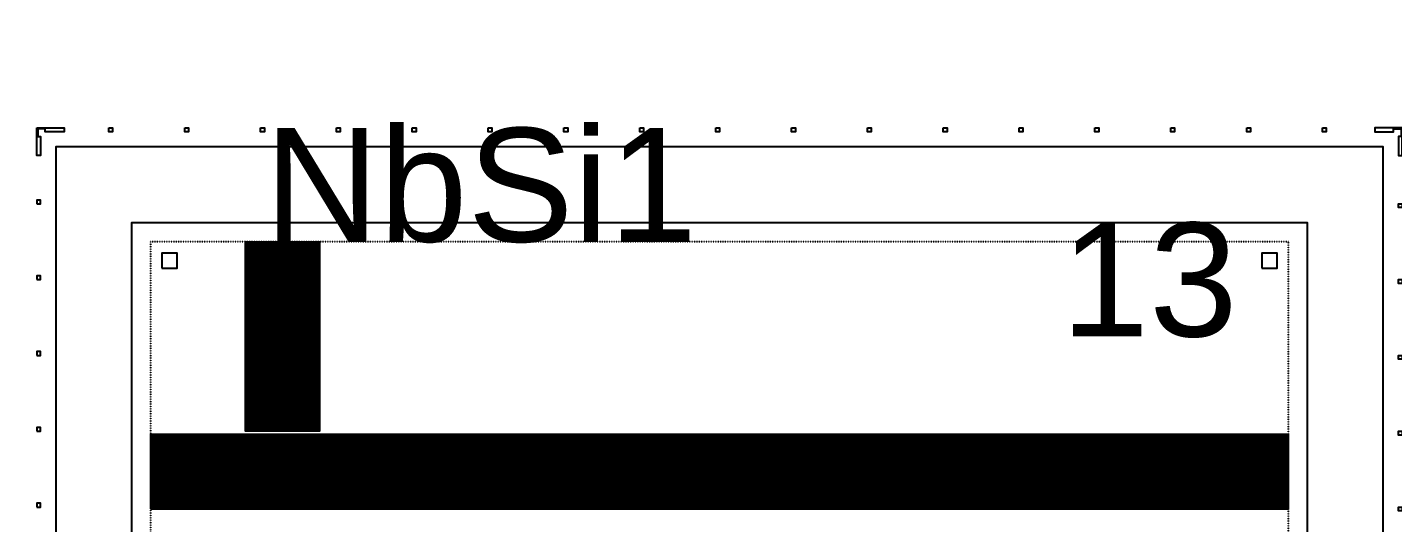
# Model space of a CAD drawing. Extents: x -50000 to 50000, y -50000 to 50000.
# Drawn here: x -36050 to -28850, y 26717 to 29331 of the extents above; entities that cross this region are included whole.
import ezdxf

# ---------------------------------------------------------------- set-up
doc = ezdxf.new("R2010")
doc.units = 0
doc.linetypes.add('DOT', pattern=[0.2, 0, -0.2])
doc.layers.get('0').update_dxf_attribs({"linetype": 'CONTINUOUS'})
for name, color, linetype in [('BASEMETAL', 4, 'CONTINUOUS'), ('DICEGRID', 3, 'CONTINUOUS'), ('FRAME', 8, 'CONTINUOUS'), ('MARKERS', 2, 'CONTINUOUS')]:
    doc.layers.add(name, color=color, linetype=linetype)
doc.styles.get("Standard").update_dxf_attribs({"font": 'arial.ttf'})

# ---------------------------------------------------------------- blocks, each defined once
blk = doc.blocks.new('DICINGBORDER')
for points in [[(0, 7200), (45, 7200), (45, 7195), (0, 7195)], [(45, 7200), (145, 7200), (145, 7180), (45, 7180)], [(380, 7200), (400, 7200), (400, 7180), (380, 7180)], [(780, 7200), (800, 7200), (800, 7180), (780, 7180)], [(1180, 7200), (1200, 7200), (1200, 7180), (1180, 7180)], [(1580, 7200), (1600, 7200), (1600, 7180), (1580, 7180)], [(1980, 7200), (2000, 7200), (2000, 7180), (1980, 7180)], [(2380, 7200), (2400, 7200), (2400, 7180), (2380, 7180)], [(2780, 7200), (2800, 7200), (2800, 7180), (2780, 7180)], [(3180, 7200), (3200, 7200), (3200, 7180), (3180, 7180)], [(3580, 7200), (3600, 7200), (3600, 7180), (3580, 7180)], [(3980, 7200), (4000, 7200), (4000, 7180), (3980, 7180)], [(4380, 7200), (4400, 7200), (4400, 7180), (4380, 7180)], [(4780, 7200), (4800, 7200), (4800, 7180), (4780, 7180)], [(5180, 7200), (5200, 7200), (5200, 7180), (5180, 7180)], [(5580, 7200), (5600, 7200), (5600, 7180), (5580, 7180)], [(5980, 7200), (6000, 7200), (6000, 7180), (5980, 7180)], [(6380, 7200), (6400, 7200), (6400, 7180), (6380, 7180)], [(6780, 7200), (6800, 7200), (6800, 7180), (6780, 7180)], [(7155, 7200), (7055, 7200), (7055, 7180), (7155, 7180)], [(7200, 7200), (7155, 7200), (7155, 7195), (7200, 7195)], [(0, 7195), (5, 7195), (5, 7155), (0, 7155)], [(0, 7155), (20, 7155), (20, 7055), (0, 7055)], [(7200, 7155), (7180, 7155), (7180, 7055), (7200, 7055)], [(7200, 7195), (7195, 7195), (7195, 7155), (7200, 7155)], [(0, 6800), (20, 6800), (20, 6820), (0, 6820)], [(7200, 6780), (7180, 6780), (7180, 6800), (7200, 6800)], [(0, 6400), (20, 6400), (20, 6420), (0, 6420)], [(7200, 6380), (7180, 6380), (7180, 6400), (7200, 6400)], [(0, 6000), (20, 6000), (20, 6020), (0, 6020)], [(7200, 5980), (7180, 5980), (7180, 6000), (7200, 6000)], [(0, 5600), (20, 5600), (20, 5620), (0, 5620)], [(7200, 5580), (7180, 5580), (7180, 5600), (7200, 5600)], [(0, 5200), (20, 5200), (20, 5220), (0, 5220)], [(7200, 5180), (7180, 5180), (7180, 5200), (7200, 5200)], [(0, 4800), (20, 4800), (20, 4820), (0, 4820)], [(7200, 4780), (7180, 4780), (7180, 4800), (7200, 4800)], [(0, 4400), (20, 4400), (20, 4420), (0, 4420)], [(7200, 4380), (7180, 4380), (7180, 4400), (7200, 4400)], [(0, 4000), (20, 4000), (20, 4020), (0, 4020)], [(7200, 3980), (7180, 3980), (7180, 4000), (7200, 4000)], [(0, 3600), (20, 3600), (20, 3620), (0, 3620)], [(7200, 3580), (7180, 3580), (7180, 3600), (7200, 3600)], [(0, 3200), (20, 3200), (20, 3220), (0, 3220)], [(7200, 3180), (7180, 3180), (7180, 3200), (7200, 3200)], [(0, 2800), (20, 2800), (20, 2820), (0, 2820)], [(7200, 2780), (7180, 2780), (7180, 2800), (7200, 2800)], [(0, 2400), (20, 2400), (20, 2420), (0, 2420)], [(7200, 2380), (7180, 2380), (7180, 2400), (7200, 2400)], [(0, 2000), (20, 2000), (20, 2020), (0, 2020)], [(7200, 1980), (7180, 1980), (7180, 2000), (7200, 2000)], [(0, 1600), (20, 1600), (20, 1620), (0, 1620)], [(7200, 1580), (7180, 1580), (7180, 1600), (7200, 1600)], [(0, 1200), (20, 1200), (20, 1220), (0, 1220)], [(7200, 1180), (7180, 1180), (7180, 1200), (7200, 1200)], [(0, 800), (20, 800), (20, 820), (0, 820)], [(7200, 780), (7180, 780), (7180, 800), (7200, 800)], [(0, 400), (20, 400), (20, 420), (0, 420)], [(7200, 380), (7180, 380), (7180, 400), (7200, 400)], [(0, 45), (20, 45), (20, 145), (0, 145)], [(7200, 45), (7180, 45), (7180, 145), (7200, 145)], [(0, 5), (5, 5), (5, 45), (0, 45)], [(0, 0), (45, 0), (45, 5), (0, 5)], [(45, 0), (145, 0), (145, 20), (45, 20)], [(400, 0), (420, 0), (420, 20), (400, 20)], [(800, 0), (820, 0), (820, 20), (800, 20)], [(1200, 0), (1220, 0), (1220, 20), (1200, 20)], [(1600, 0), (1620, 0), (1620, 20), (1600, 20)], [(2000, 0), (2020, 0), (2020, 20), (2000, 20)], [(2400, 0), (2420, 0), (2420, 20), (2400, 20)], [(2800, 0), (2820, 0), (2820, 20), (2800, 20)], [(3200, 0), (3220, 0), (3220, 20), (3200, 20)], [(3600, 0), (3620, 0), (3620, 20), (3600, 20)], [(4000, 0), (4020, 0), (4020, 20), (4000, 20)], [(4400, 0), (4420, 0), (4420, 20), (4400, 20)], [(4800, 0), (4820, 0), (4820, 20), (4800, 20)], [(5200, 0), (5220, 0), (5220, 20), (5200, 20)], [(5600, 0), (5620, 0), (5620, 20), (5600, 20)], [(6000, 0), (6020, 0), (6020, 20), (6000, 20)], [(6400, 0), (6420, 0), (6420, 20), (6400, 20)], [(6800, 0), (6820, 0), (6820, 20), (6800, 20)], [(7155, 0), (7055, 0), (7055, 20), (7155, 20)], [(7200, 0), (7155, 0), (7155, 5), (7200, 5)], [(7200, 5), (7195, 5), (7195, 45), (7200, 45)]]:
    blk.add_lwpolyline(points, close=True)
blk = doc.blocks.new('CHIP_JARRAY')
for points in [[(1000, 6500), (1002, 6500), (1002, 5500), (1000, 5500)], [(1003, 6500), (1005.4, 6500), (1005.4, 5500), (1003, 5500)], [(1006, 6500), (1008, 6500), (1008, 5500), (1006, 5500)], [(1009, 6500), (1013.3, 6500), (1013.3, 5500), (1009, 5500)], [(1014, 6500), (1016, 6500), (1016, 5500), (1014, 5500)], [(1017, 6500), (1019.4, 6500), (1019.4, 5500), (1017, 5500)], [(1020, 6500), (1022, 6500), (1022, 5500), (1020, 5500)], [(1023, 6500), (1027.3, 6500), (1027.3, 5500), (1023, 5500)], [(1028, 6500), (1030, 6500), (1030, 5500), (1028, 5500)], [(1031, 6500), (1033.4, 6500), (1033.4, 5500), (1031, 5500)], [(1034, 6500), (1036, 6500), (1036, 5500), (1034, 5500)], [(1037, 6500), (1041.3, 6500), (1041.3, 5500), (1037, 5500)], [(1042, 6500), (1044, 6500), (1044, 5500), (1042, 5500)], [(1045, 6500), (1047.4, 6500), (1047.4, 5500), (1045, 5500)], [(1048, 6500), (1050, 6500), (1050, 5500), (1048, 5500)], [(1051, 6500), (1055.3, 6500), (1055.3, 5500), (1051, 5500)], [(1056, 6500), (1058, 6500), (1058, 5500), (1056, 5500)], [(1059, 6500), (1061.4, 6500), (1061.4, 5500), (1059, 5500)], [(1062, 6500), (1064, 6500), (1064, 5500), (1062, 5500)], [(1065, 6500), (1069.3, 6500), (1069.3, 5500), (1065, 5500)], [(1070, 6500), (1072, 6500), (1072, 5500), (1070, 5500)], [(1073, 6500), (1075.4, 6500), (1075.4, 5500), (1073, 5500)], [(1076, 6500), (1078, 6500), (1078, 5500), (1076, 5500)], [(1079, 6500), (1083.3, 6500), (1083.3, 5500), (1079, 5500)], [(1084, 6500), (1086, 6500), (1086, 5500), (1084, 5500)], [(1087, 6500), (1089.4, 6500), (1089.4, 5500), (1087, 5500)], [(1090, 6500), (1092, 6500), (1092, 5500), (1090, 5500)], [(1093, 6500), (1097.3, 6500), (1097.3, 5500), (1093, 5500)], [(1098, 6500), (1100, 6500), (1100, 5500), (1098, 5500)], [(1101, 6500), (1103.4, 6500), (1103.4, 5500), (1101, 5500)], [(1104, 6500), (1106, 6500), (1106, 5500), (1104, 5500)], [(1107, 6500), (1111.3, 6500), (1111.3, 5500), (1107, 5500)], [(1112, 6500), (1114, 6500), (1114, 5500), (1112, 5500)], [(1115, 6500), (1117.4, 6500), (1117.4, 5500), (1115, 5500)], [(1118, 6500), (1120, 6500), (1120, 5500), (1118, 5500)], [(1121, 6500), (1125.3, 6500), (1125.3, 5500), (1121, 5500)], [(1126, 6500), (1128, 6500), (1128, 5500), (1126, 5500)], [(1129, 6500), (1131.4, 6500), (1131.4, 5500), (1129, 5500)], [(1132, 6500), (1134, 6500), (1134, 5500), (1132, 5500)], [(1135, 6500), (1139.3, 6500), (1139.3, 5500), (1135, 5500)], [(1140, 6500), (1142, 6500), (1142, 5500), (1140, 5500)], [(1143, 6500), (1145.4, 6500), (1145.4, 5500), (1143, 5500)], [(1146, 6500), (1148, 6500), (1148, 5500), (1146, 5500)], [(1149, 6500), (1153.3, 6500), (1153.3, 5500), (1149, 5500)], [(1154, 6500), (1156, 6500), (1156, 5500), (1154, 5500)], [(1157, 6500), (1159.4, 6500), (1159.4, 5500), (1157, 5500)], [(1160, 6500), (1162, 6500), (1162, 5500), (1160, 5500)], [(1163, 6500), (1167.3, 6500), (1167.3, 5500), (1163, 5500)], [(1168, 6500), (1170, 6500), (1170, 5500), (1168, 5500)], [(1171, 6500), (1173.4, 6500), (1173.4, 5500), (1171, 5500)], [(1174, 6500), (1176, 6500), (1176, 5500), (1174, 5500)], [(1177, 6500), (1181.3, 6500), (1181.3, 5500), (1177, 5500)], [(1182, 6500), (1184, 6500), (1184, 5500), (1182, 5500)], [(1185, 6500), (1187.4, 6500), (1187.4, 5500), (1185, 5500)], [(1188, 6500), (1190, 6500), (1190, 5500), (1188, 5500)], [(1191, 6500), (1195.3, 6500), (1195.3, 5500), (1191, 5500)], [(1196, 6500), (1198, 6500), (1198, 5500), (1196, 5500)], [(1199, 6500), (1201.4, 6500), (1201.4, 5500), (1199, 5500)], [(1202, 6500), (1204, 6500), (1204, 5500), (1202, 5500)], [(1205, 6500), (1209.3, 6500), (1209.3, 5500), (1205, 5500)], [(1210, 6500), (1212, 6500), (1212, 5500), (1210, 5500)], [(1213, 6500), (1215.4, 6500), (1215.4, 5500), (1213, 5500)], [(1216, 6500), (1218, 6500), (1218, 5500), (1216, 5500)], [(1219, 6500), (1223.3, 6500), (1223.3, 5500), (1219, 5500)], [(1224, 6500), (1226, 6500), (1226, 5500), (1224, 5500)], [(1227, 6500), (1229.4, 6500), (1229.4, 5500), (1227, 5500)], [(1230, 6500), (1232, 6500), (1232, 5500), (1230, 5500)], [(1233, 6500), (1237.3, 6500), (1237.3, 5500), (1233, 5500)], [(1238, 6500), (1240, 6500), (1240, 5500), (1238, 5500)], [(1241, 6500), (1243.4, 6500), (1243.4, 5500), (1241, 5500)], [(1244, 6500), (1246, 6500), (1246, 5500), (1244, 5500)], [(1247, 6500), (1251.3, 6500), (1251.3, 5500), (1247, 5500)], [(1252, 6500), (1254, 6500), (1254, 5500), (1252, 5500)], [(1255, 6500), (1257.4, 6500), (1257.4, 5500), (1255, 5500)], [(1258, 6500), (1260, 6500), (1260, 5500), (1258, 5500)], [(1261, 6500), (1265.3, 6500), (1265.3, 5500), (1261, 5500)], [(1266, 6500), (1268, 6500), (1268, 5500), (1266, 5500)], [(1269, 6500), (1271.4, 6500), (1271.4, 5500), (1269, 5500)], [(1272, 6500), (1274, 6500), (1274, 5500), (1272, 5500)], [(1275, 6500), (1279.3, 6500), (1279.3, 5500), (1275, 5500)], [(1280, 6500), (1282, 6500), (1282, 5500), (1280, 5500)], [(1283, 6500), (1285.4, 6500), (1285.4, 5500), (1283, 5500)], [(1286, 6500), (1288, 6500), (1288, 5500), (1286, 5500)], [(1289, 6500), (1293.3, 6500), (1293.3, 5500), (1289, 5500)], [(1294, 6500), (1296, 6500), (1296, 5500), (1294, 5500)], [(1297, 6500), (1299.4, 6500), (1299.4, 5500), (1297, 5500)], [(1300, 6500), (1302, 6500), (1302, 5500), (1300, 5500)], [(1303, 6500), (1307.3, 6500), (1307.3, 5500), (1303, 5500)], [(1308, 6500), (1310, 6500), (1310, 5500), (1308, 5500)], [(1311, 6500), (1313.4, 6500), (1313.4, 5500), (1311, 5500)], [(1314, 6500), (1316, 6500), (1316, 5500), (1314, 5500)], [(1317, 6500), (1321.3, 6500), (1321.3, 5500), (1317, 5500)], [(1322, 6500), (1324, 6500), (1324, 5500), (1322, 5500)], [(1325, 6500), (1327.4, 6500), (1327.4, 5500), (1325, 5500)], [(1328, 6500), (1330, 6500), (1330, 5500), (1328, 5500)], [(1331, 6500), (1335.3, 6500), (1335.3, 5500), (1331, 5500)], [(1336, 6500), (1338, 6500), (1338, 5500), (1336, 5500)], [(1339, 6500), (1341.4, 6500), (1341.4, 5500), (1339, 5500)], [(1342, 6500), (1344, 6500), (1344, 5500), (1342, 5500)], [(1345, 6500), (1349.3, 6500), (1349.3, 5500), (1345, 5500)], [(1350, 6500), (1352, 6500), (1352, 5500), (1350, 5500)], [(1353, 6500), (1355.4, 6500), (1355.4, 5500), (1353, 5500)], [(1356, 6500), (1358, 6500), (1358, 5500), (1356, 5500)], [(1359, 6500), (1363.3, 6500), (1363.3, 5500), (1359, 5500)], [(1364, 6500), (1366, 6500), (1366, 5500), (1364, 5500)], [(1367, 6500), (1369.4, 6500), (1369.4, 5500), (1367, 5500)], [(1370, 6500), (1372, 6500), (1372, 5500), (1370, 5500)], [(1373, 6500), (1377.3, 6500), (1377.3, 5500), (1373, 5500)], [(1378, 6500), (1380, 6500), (1380, 5500), (1378, 5500)], [(1381, 6500), (1383.4, 6500), (1383.4, 5500), (1381, 5500)], [(1384, 6500), (1386, 6500), (1386, 5500), (1384, 5500)], [(1387, 6500), (1391.3, 6500), (1391.3, 5500), (1387, 5500)], [(500, 5478), (6500, 5478), (6500, 5482.3), (500, 5482.3)], [(500, 5475), (6500, 5475), (6500, 5477), (500, 5477)], [(500, 5472), (6500, 5472), (6500, 5474.4), (500, 5474.4)], [(500, 5469), (6500, 5469), (6500, 5471), (500, 5471)], [(500, 5464), (6500, 5464), (6500, 5468.3), (500, 5468.3)], [(500, 5461), (6500, 5461), (6500, 5463), (500, 5463)], [(500, 5458), (6500, 5458), (6500, 5460.4), (500, 5460.4)], [(500, 5455), (6500, 5455), (6500, 5457), (500, 5457)], [(500, 5450), (6500, 5450), (6500, 5454.3), (500, 5454.3)], [(500, 5447), (6500, 5447), (6500, 5449), (500, 5449)], [(500, 5444), (6500, 5444), (6500, 5446.4), (500, 5446.4)], [(500, 5441), (6500, 5441), (6500, 5443), (500, 5443)], [(500, 5436), (6500, 5436), (6500, 5440.3), (500, 5440.3)], [(500, 5433), (6500, 5433), (6500, 5435), (500, 5435)], [(500, 5430), (6500, 5430), (6500, 5432.4), (500, 5432.4)], [(500, 5427), (6500, 5427), (6500, 5429), (500, 5429)], [(500, 5422), (6500, 5422), (6500, 5426.3), (500, 5426.3)], [(500, 5419), (6500, 5419), (6500, 5421), (500, 5421)], [(500, 5416), (6500, 5416), (6500, 5418.4), (500, 5418.4)], [(500, 5413), (6500, 5413), (6500, 5415), (500, 5415)], [(500, 5408), (6500, 5408), (6500, 5412.3), (500, 5412.3)], [(500, 5405), (6500, 5405), (6500, 5407), (500, 5407)], [(500, 5402), (6500, 5402), (6500, 5404.4), (500, 5404.4)], [(500, 5399), (6500, 5399), (6500, 5401), (500, 5401)], [(500, 5394), (6500, 5394), (6500, 5398.3), (500, 5398.3)], [(500, 5391), (6500, 5391), (6500, 5393), (500, 5393)], [(500, 5388), (6500, 5388), (6500, 5390.4), (500, 5390.4)], [(500, 5385), (6500, 5385), (6500, 5387), (500, 5387)], [(500, 5380), (6500, 5380), (6500, 5384.3), (500, 5384.3)], [(500, 5377), (6500, 5377), (6500, 5379), (500, 5379)], [(500, 5374), (6500, 5374), (6500, 5376.4), (500, 5376.4)], [(500, 5371), (6500, 5371), (6500, 5373), (500, 5373)], [(500, 5366), (6500, 5366), (6500, 5370.3), (500, 5370.3)], [(500, 5363), (6500, 5363), (6500, 5365), (500, 5365)], [(500, 5360), (6500, 5360), (6500, 5362.4), (500, 5362.4)], [(500, 5357), (6500, 5357), (6500, 5359), (500, 5359)], [(500, 5352), (6500, 5352), (6500, 5356.3), (500, 5356.3)], [(500, 5349), (6500, 5349), (6500, 5351), (500, 5351)], [(500, 5346), (6500, 5346), (6500, 5348.4), (500, 5348.4)], [(500, 5343), (6500, 5343), (6500, 5345), (500, 5345)], [(500, 5338), (6500, 5338), (6500, 5342.3), (500, 5342.3)], [(500, 5335), (6500, 5335), (6500, 5337), (500, 5337)], [(500, 5332), (6500, 5332), (6500, 5334.4), (500, 5334.4)], [(500, 5329), (6500, 5329), (6500, 5331), (500, 5331)], [(500, 5324), (6500, 5324), (6500, 5328.3), (500, 5328.3)], [(500, 5321), (6500, 5321), (6500, 5323), (500, 5323)], [(500, 5318), (6500, 5318), (6500, 5320.4), (500, 5320.4)], [(500, 5315), (6500, 5315), (6500, 5317), (500, 5317)], [(500, 5310), (6500, 5310), (6500, 5314.3), (500, 5314.3)], [(500, 5307), (6500, 5307), (6500, 5309), (500, 5309)], [(500, 5304), (6500, 5304), (6500, 5306.4), (500, 5306.4)], [(500, 5301), (6500, 5301), (6500, 5303), (500, 5303)], [(500, 5296), (6500, 5296), (6500, 5300.3), (500, 5300.3)], [(500, 5293), (6500, 5293), (6500, 5295), (500, 5295)], [(500, 5290), (6500, 5290), (6500, 5292.4), (500, 5292.4)], [(500, 5287), (6500, 5287), (6500, 5289), (500, 5289)], [(500, 5282), (6500, 5282), (6500, 5286.3), (500, 5286.3)], [(500, 5279), (6500, 5279), (6500, 5281), (500, 5281)], [(500, 5276), (6500, 5276), (6500, 5278.4), (500, 5278.4)], [(500, 5273), (6500, 5273), (6500, 5275), (500, 5275)], [(500, 5268), (6500, 5268), (6500, 5272.3), (500, 5272.3)], [(500, 5265), (6500, 5265), (6500, 5267), (500, 5267)], [(500, 5262), (6500, 5262), (6500, 5264.4), (500, 5264.4)], [(500, 5259), (6500, 5259), (6500, 5261), (500, 5261)], [(500, 5254), (6500, 5254), (6500, 5258.3), (500, 5258.3)], [(500, 5251), (6500, 5251), (6500, 5253), (500, 5253)], [(500, 5248), (6500, 5248), (6500, 5250.4), (500, 5250.4)], [(500, 5245), (6500, 5245), (6500, 5247), (500, 5247)], [(500, 5240), (6500, 5240), (6500, 5244.3), (500, 5244.3)], [(500, 5237), (6500, 5237), (6500, 5239), (500, 5239)], [(500, 5234), (6500, 5234), (6500, 5236.4), (500, 5236.4)], [(500, 5231), (6500, 5231), (6500, 5233), (500, 5233)], [(500, 5226), (6500, 5226), (6500, 5230.3), (500, 5230.3)], [(500, 5223), (6500, 5223), (6500, 5225), (500, 5225)], [(500, 5220), (6500, 5220), (6500, 5222.4), (500, 5222.4)], [(500, 5217), (6500, 5217), (6500, 5219), (500, 5219)], [(500, 5212), (6500, 5212), (6500, 5216.3), (500, 5216.3)], [(500, 5209), (6500, 5209), (6500, 5211), (500, 5211)], [(500, 5206), (6500, 5206), (6500, 5208.4), (500, 5208.4)], [(500, 5203), (6500, 5203), (6500, 5205), (500, 5205)], [(500, 5198), (6500, 5198), (6500, 5202.3), (500, 5202.3)], [(500, 5195), (6500, 5195), (6500, 5197), (500, 5197)], [(500, 5192), (6500, 5192), (6500, 5194.4), (500, 5194.4)], [(500, 5189), (6500, 5189), (6500, 5191), (500, 5191)], [(500, 5184), (6500, 5184), (6500, 5188.3), (500, 5188.3)], [(500, 5181), (6500, 5181), (6500, 5183), (500, 5183)], [(500, 5178), (6500, 5178), (6500, 5180.4), (500, 5180.4)], [(500, 5175), (6500, 5175), (6500, 5177), (500, 5177)], [(500, 5170), (6500, 5170), (6500, 5174.3), (500, 5174.3)], [(500, 5167), (6500, 5167), (6500, 5169), (500, 5169)], [(500, 5164), (6500, 5164), (6500, 5166.4), (500, 5166.4)], [(500, 5161), (6500, 5161), (6500, 5163), (500, 5163)], [(500, 5156), (6500, 5156), (6500, 5160.3), (500, 5160.3)], [(500, 5153), (6500, 5153), (6500, 5155), (500, 5155)], [(500, 5150), (6500, 5150), (6500, 5152.4), (500, 5152.4)], [(500, 5147), (6500, 5147), (6500, 5149), (500, 5149)], [(500, 5142), (6500, 5142), (6500, 5146.3), (500, 5146.3)], [(500, 5139), (6500, 5139), (6500, 5141), (500, 5141)], [(500, 5136), (6500, 5136), (6500, 5138.4), (500, 5138.4)], [(500, 5133), (6500, 5133), (6500, 5135), (500, 5135)], [(500, 5128), (6500, 5128), (6500, 5132.3), (500, 5132.3)], [(500, 5125), (6500, 5125), (6500, 5127), (500, 5127)], [(500, 5122), (6500, 5122), (6500, 5124.4), (500, 5124.4)], [(500, 5119), (6500, 5119), (6500, 5121), (500, 5121)], [(500, 5114), (6500, 5114), (6500, 5118.3), (500, 5118.3)], [(500, 5111), (6500, 5111), (6500, 5113), (500, 5113)], [(500, 5108), (6500, 5108), (6500, 5110.4), (500, 5110.4)], [(500, 5105), (6500, 5105), (6500, 5107), (500, 5107)], [(500, 5100), (6500, 5100), (6500, 5104.3), (500, 5104.3)], [(500, 5097), (6500, 5097), (6500, 5099), (500, 5099)], [(500, 5094), (6500, 5094), (6500, 5096.4), (500, 5096.4)], [(500, 5091), (6500, 5091), (6500, 5093), (500, 5093)]]:
    blk.add_lwpolyline(points, close=True)
at = {"layer": 'DICEGRID'}
blk.add_lwpolyline([(400, 400), (6600, 400), (6600, 6600), (400, 6600)], close=True, dxfattribs=at)
at = {"layer": 'FRAME'}
blk.add_lwpolyline([(0, 0), (7000, 0), (7000, 7000), (0, 7000)], close=True, dxfattribs=at)
at = {"layer": 'FRAME', "linetype": 'DOT'}
blk.add_lwpolyline([(500, 500), (6500, 500), (6500, 6500), (500, 6500)], close=True, dxfattribs=at)
at = {"layer": 'MARKERS'}
for points in [[(560, 6360), (640, 6360), (640, 6440), (560, 6440)], [(6360, 6360), (6440, 6360), (6440, 6440), (6360, 6440)]]:
    blk.add_lwpolyline(points, close=True, dxfattribs=at)

msp = doc.modelspace()

# ---------------------------------------------------------------- linework, layer by layer
at = {"layer": 'FRAME'}
for radius in [50000, 49500]:
    msp.add_circle((0, 0), radius, dxfattribs=at)

# ---------------------------------------------------------------- block references
at = {"layer": 'BASEMETAL'}
msp.add_blockref('CHIP_JARRAY', (-35900, 21700), dxfattribs=at)
at = {"layer": 'MARKERS'}
msp.add_blockref('DICINGBORDER', (-36000, 21600), dxfattribs=at)

# ---------------------------------------------------------------- texts
at = {"layer": 'LABEL1'}
msp.add_text('NbSi1', height=600, dxfattribs=at).set_placement((-34800, 28200))
at = {"layer": 'MARKERS'}
msp.add_text('13', height=600, dxfattribs=at).set_placement((-30600, 27700))

doc.saveas('drawing.dxf')
